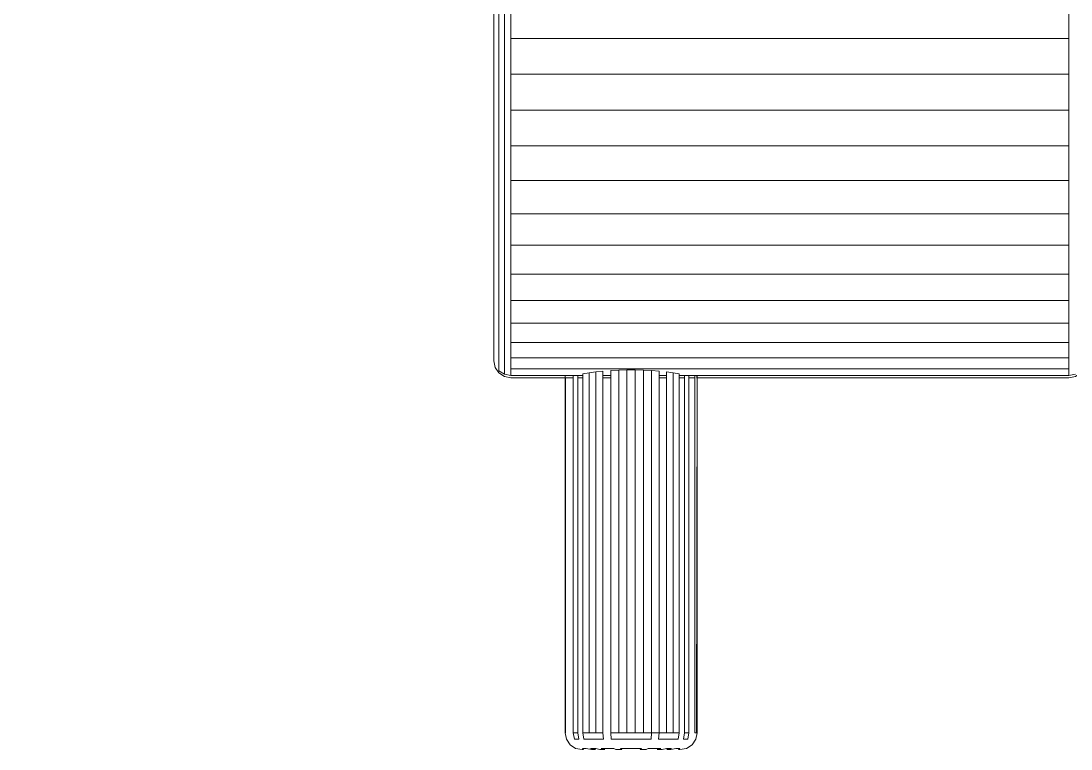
# Model space of a CAD drawing. Header units: centimetres. Extents: x -48696 to 156237, y -5617 to 29024.
# Drawn here: x -13122.18 to -13115.55, y 14950.55 to 14955.15 of the extents above; entities that cross this region are included whole.
import ezdxf

# ---------------------------------------------------------------- set-up
doc = ezdxf.new("R2010")
doc.units = ezdxf.units.CM
doc.layers.add('Moveis', color=1, linetype='Continuous', lineweight=9)
doc.layers.add('Parede Baixa', color=5, linetype='Continuous', lineweight=50)
doc.layers.add('Piso', color=55, linetype='Continuous')

# ---------------------------------------------------------------- blocks, each defined once
blk = doc.blocks.new('o')
at = {"layer": 'Moveis'}
for p, q in [((12558.3986, 3252.9781), (12558.3986, 3256.1577)), ((12558.3368, 3255.0878), (12558.3368, 3254.8831)), ((12558.3693, 3255.081), (12558.3693, 3254.8791)), ((12558.3368, 3254.8831), (12558.3368, 3254.6735)), ((12558.3693, 3254.8791), (12558.3693, 3254.6721)), ((12558.3368, 3254.6735), (12558.3368, 3254.4622)), ((12558.3693, 3254.6721), (12558.3693, 3254.4636)), ((12558.3368, 3254.4622), (12558.3368, 3254.2526)), ((12558.3693, 3254.4636), (12558.3693, 3254.2567)), ((12558.3368, 3254.2526), (12558.3368, 3254.048)), ((12558.3693, 3254.2567), (12558.3693, 3254.0547)), ((12558.3368, 3254.048), (12558.3368, 3253.8516)), ((12558.3693, 3254.0547), (12558.3693, 3253.8608)), ((12558.3693, 3253.8608), (12558.3693, 3253.6781)), ((12558.3368, 3253.8516), (12558.3368, 3253.6664)), ((12558.3368, 3253.6664), (12558.3368, 3253.4955)), ((12558.3693, 3253.6781), (12558.3693, 3253.5093)), ((12558.3368, 3253.4955), (12558.3368, 3253.3415)), ((12558.3693, 3253.5093), (12558.3693, 3253.3573)), ((12558.3693, 3253.3573), (12558.3693, 3253.2244)), ((12558.3368, 3253.3415), (12558.3368, 3253.2068)), ((12558.3368, 3253.2068), (12558.3368, 3253.0936)), ((12558.3693, 3253.2244), (12558.3693, 3253.1126)), ((12558.3693, 3253.1126), (12558.3693, 3253.0238)), ((12558.3368, 3253.0936), (12558.3368, 3253.0036)), ((12558.3368, 3253.0036), (12558.3368, 3252.9384)), ((12558.3693, 3253.0238), (12558.3693, 3252.9594)), ((12558.3368, 3252.9384), (12558.3368, 3252.8988)), ((12558.3693, 3252.9594), (12558.3693, 3252.9203)), ((12558.391, 3252.9397), (12558.3693, 3252.9072)), ((12558.3986, 3252.9781), (12558.391, 3252.9397)), ((12554.9603, 3252.8855), (12554.9986, 3252.8779)), ((12557.198, 3252.8779), (12554.9986, 3252.8779)), ((12557.198, 3252.8779), (12557.198, 3252.8912)), ((12557.198, 3250.7784), (12557.198, 3252.8779)), ((12557.2011, 3252.8779), (12557.198, 3252.8779)), ((12557.2463, 3252.8779), (12557.2103, 3252.8779)), ((12557.2725, 3252.8912), (12557.2725, 3252.8945)), ((12557.3038, 3252.8779), (12557.2725, 3252.8779)), ((12557.422, 3252.8779), (12557.3791, 3252.8779)), ((12557.7541, 3252.8779), (12557.7086, 3252.8779)), ((12557.9036, 3252.8779), (12557.8723, 3252.8779)), ((12557.9036, 3252.8912), (12557.9036, 3252.8945)), ((12557.975, 3252.8779), (12557.9298, 3252.8779)), ((12557.978, 3252.8779), (12557.978, 3252.8912)), ((12557.978, 3250.7784), (12557.978, 3252.8779)), ((12558.2986, 3252.8779), (12557.978, 3252.8779)), ((12558.3368, 3252.8855), (12558.2986, 3252.8779)), ((12558.3693, 3252.9072), (12558.3368, 3252.8855)), ((12557.2057, 3250.7402), (12557.198, 3250.7784)), ((12557.9704, 3250.7402), (12557.978, 3250.7784)), ((12557.2274, 3250.7077), (12557.2057, 3250.7402)), ((12557.2599, 3250.6861), (12557.2274, 3250.7077)), ((12557.253, 3250.7402), (12557.2787, 3250.7402)), ((12557.3005, 3250.6784), (12557.2599, 3250.6861)), ((12557.3005, 3250.6861), (12557.3226, 3250.6861)), ((12557.3093, 3250.7402), (12557.3443, 3250.7402)), ((12557.3443, 3250.7402), (12557.3832, 3250.7402)), ((12557.3488, 3250.6861), (12557.3789, 3250.6861)), ((12557.3832, 3250.7402), (12557.4252, 3250.7402)), ((12557.4122, 3250.6861), (12557.4483, 3250.6861)), ((12557.4483, 3250.6861), (12557.4866, 3250.6861)), ((12557.4699, 3250.7402), (12557.5164, 3250.7402)), ((12557.5164, 3250.7402), (12557.564, 3250.7402)), ((12557.5266, 3250.6861), (12557.5674, 3250.6861)), ((12557.564, 3250.7402), (12557.6121, 3250.7402)), ((12557.5674, 3250.6861), (12557.6087, 3250.6861)), ((12557.6087, 3250.6861), (12557.6495, 3250.6861)), ((12557.6121, 3250.7402), (12557.6597, 3250.7402)), ((12557.6597, 3250.7402), (12557.7062, 3250.7402)), ((12557.6895, 3250.6861), (12557.7278, 3250.6861)), ((12557.7278, 3250.6861), (12557.7639, 3250.6861)), ((12557.7509, 3250.7402), (12557.7929, 3250.7402)), ((12557.7929, 3250.7402), (12557.8318, 3250.7402)), ((12557.7972, 3250.6861), (12557.8273, 3250.6861)), ((12557.8318, 3250.7402), (12557.8668, 3250.7402)), ((12557.8535, 3250.6861), (12557.8756, 3250.6861)), ((12557.8779, 3250.6784), (12557.9162, 3250.6861)), ((12557.8974, 3250.7402), (12557.9231, 3250.7402)), ((12557.9162, 3250.6861), (12557.9487, 3250.7077)), ((12557.9487, 3250.7077), (12557.9704, 3250.7402))]:
    blk.add_line(p, q, dxfattribs=at)
for points, invisible_edges in [([(12561.0428, 3251.4871), (12560.9815, 3259.0995), (12560.9959, 3259.6551)], 13), ([(12561.0428, 3251.4871), (12560.9398, 3258.5819), (12560.9815, 3259.0995)], 13), ([(12561.0428, 3251.4871), (12560.8736, 3258.1378), (12560.9398, 3258.5819)], 13), ([(12561.0428, 3251.4871), (12560.7875, 3257.7974), (12560.8736, 3258.1378)], 13), ([(12561.0428, 3251.4871), (12560.7526, 3257.731), (12560.7875, 3257.7974)], 13), ([(12561.0428, 3251.4871), (12560.6872, 3257.5838), (12560.7526, 3257.731)], 13), ([(12561.0428, 3251.4871), (12560.6488, 3257.5098), (12560.6872, 3257.5838)], 13), ([(12561.0428, 3251.4871), (12560.4742, 3257.3839), (12560.5881, 3257.4603)], 13), ([(12561.0428, 3251.4871), (12560.5881, 3257.4603), (12560.6488, 3257.5098)], 13), ([(12560.0237, 3250.4681), (12558.5531, 3257.3604), (12559.131, 3257.3391)], 13), ([(12560.0237, 3250.4681), (12558.5531, 3257.3604), (12559.131, 3257.3391)], 13), ([(12560.0237, 3250.4681), (12558.5531, 3257.3604), (12559.131, 3257.3391)], 13), ([(12560.0237, 3250.4681), (12558.5531, 3257.3604), (12559.131, 3257.3391)], 13), ([(12560.0237, 3250.4681), (12558.5531, 3257.3604), (12559.131, 3257.3391)], 13), ([(12560.0237, 3250.4681), (12559.131, 3257.3391), (12559.1797, 3257.3675)], 13), ([(12560.0237, 3250.4681), (12559.131, 3257.3391), (12559.1797, 3257.3675)], 13), ([(12560.0237, 3250.4681), (12559.131, 3257.3391), (12559.1797, 3257.3675)], 13), ([(12560.0237, 3250.4681), (12559.131, 3257.3391), (12559.1797, 3257.3675)], 13), ([(12560.0237, 3250.4681), (12559.131, 3257.3391), (12559.1797, 3257.3675)], 13), ([(12560.0237, 3250.4681), (12559.1797, 3257.3675), (12559.182, 3257.3659)], 13), ([(12560.0237, 3250.4681), (12559.1797, 3257.3675), (12559.182, 3257.3659)], 13), ([(12560.0237, 3250.4681), (12559.1797, 3257.3675), (12559.182, 3257.3659)], 13), ([(12560.0237, 3250.4681), (12559.1797, 3257.3675), (12559.182, 3257.3659)], 13), ([(12560.0237, 3250.4681), (12559.1797, 3257.3675), (12559.182, 3257.3659)], 13), ([(12561.0428, 3251.4871), (12560.3996, 3257.3659), (12560.4742, 3257.3839)], 13), ([(12558.3693, 3255.081), (12558.391, 3256.196), (12558.3693, 3254.8791)], 3), ([(12558.3693, 3253.5093), (12558.391, 3256.196), (12558.3693, 3253.3573)], 3), ([(12558.391, 3252.9397), (12558.391, 3256.196), (12558.3986, 3252.9781)], 3), ([(12558.3986, 3252.9781), (12558.391, 3256.196), (12558.3986, 3256.1577)], 1), ([(12560.0237, 3250.4681), (12558.3986, 3252.9781), (12558.3986, 3256.1577)], 13), ([(12560.0237, 3250.4681), (12558.3986, 3252.9781), (12558.3986, 3256.1577)], 13), ([(12560.0237, 3250.4681), (12558.3986, 3252.9781), (12558.3986, 3256.1577)], 13), ([(12560.0237, 3250.4681), (12558.3986, 3252.9781), (12558.3986, 3256.1577)], 13), ([(12560.0237, 3250.4681), (12558.3986, 3252.9781), (12558.3986, 3256.1577)], 13), ([(12558.2986, 3255.0901), (12554.9986, 3254.8846), (12554.9986, 3255.0901)], 1), ([(12554.9986, 3254.8846), (12558.2986, 3255.0901), (12558.2986, 3254.8846)], 1), ([(12558.2986, 3254.8846), (12554.9986, 3254.674), (12554.9986, 3254.8846)], 1), ([(12554.9986, 3254.674), (12558.2986, 3254.8846), (12558.2986, 3254.674)], 1), ([(12558.3693, 3254.8791), (12558.3693, 3254.4636), (12558.3693, 3254.6721)], 1), ([(12558.3693, 3254.4636), (12558.3693, 3254.8791), (12558.3693, 3254.2567)], 3), ([(12558.2986, 3254.674), (12554.9986, 3254.4618), (12554.9986, 3254.674)], 1), ([(12554.9986, 3254.4618), (12558.2986, 3254.674), (12558.2986, 3254.4618)], 1), ([(12558.2986, 3254.4618), (12554.9986, 3254.2512), (12554.9986, 3254.4618)], 1), ([(12554.9986, 3254.2512), (12558.2986, 3254.4618), (12558.2986, 3254.2512)], 1), ([(12558.2986, 3254.2512), (12554.9986, 3254.0456), (12554.9986, 3254.2512)], 1), ([(12554.9986, 3254.0456), (12558.2986, 3254.2512), (12558.2986, 3254.0456)], 1), ([(12558.3693, 3253.8608), (12558.3693, 3254.0547), (12558.3693, 3254.2567)], 12), ([(12558.2986, 3254.0456), (12554.9986, 3253.8483), (12554.9986, 3254.0456)], 1), ([(12554.9986, 3253.8483), (12558.2986, 3254.0456), (12558.2986, 3253.8483)], 1), ([(12558.3693, 3253.5093), (12558.3693, 3253.6781), (12558.3693, 3253.8608)], 12), ([(12554.9986, 3253.8483), (12558.2986, 3253.6623), (12554.9986, 3253.6623)], 1), ([(12558.2986, 3253.6623), (12554.9986, 3253.8483), (12558.2986, 3253.8483)], 1), ([(12558.2986, 3253.6623), (12554.9986, 3253.4906), (12554.9986, 3253.6623)], 1), ([(12554.9986, 3253.4906), (12558.2986, 3253.6623), (12558.2986, 3253.4906)], 1), ([(12558.2986, 3253.4906), (12554.9986, 3253.3359), (12554.9986, 3253.4906)], 1), ([(12554.9986, 3253.3359), (12558.2986, 3253.4906), (12558.2986, 3253.3359)], 1), ([(12558.391, 3252.9397), (12558.3693, 3253.2244), (12558.3693, 3253.3573)], 13), ([(12554.9986, 3253.3359), (12558.2986, 3253.2006), (12554.9986, 3253.2006)], 1), ([(12558.2986, 3253.2006), (12554.9986, 3253.3359), (12558.2986, 3253.3359)], 1), ([(12558.2986, 3253.2006), (12554.9986, 3253.0869), (12554.9986, 3253.2006)], 1), ([(12554.9986, 3253.0869), (12558.2986, 3253.2006), (12558.2986, 3253.0869)], 1), ([(12558.3693, 3253.2244), (12558.3693, 3253.0238), (12558.3693, 3253.1126)], 1), ([(12558.3693, 3252.9072), (12558.3693, 3253.2244), (12558.391, 3252.9397)], 3), ([(12558.2986, 3253.0869), (12554.9986, 3252.9966), (12554.9986, 3253.0869)], 1), ([(12554.9986, 3252.9966), (12558.2986, 3253.0869), (12558.2986, 3252.9966)], 1), ([(12557.2274, 3250.7077), (12554.0735, 3252.7536), (12554.1435, 3253.0279)], 13), ([(12557.2274, 3250.7077), (12554.0735, 3252.7536), (12554.1435, 3253.0279)], 13), ([(12557.2274, 3250.7077), (12554.0735, 3252.7536), (12554.1435, 3253.0279)], 13), ([(12557.2274, 3250.7077), (12554.0735, 3252.7536), (12554.1435, 3253.0279)], 13), ([(12557.2274, 3250.7077), (12554.0735, 3252.7536), (12554.1435, 3253.0279)], 13), ([(12557.2274, 3250.7077), (12554.1435, 3253.0279), (12554.1445, 3253.0318)], 13), ([(12557.2274, 3250.7077), (12554.1435, 3253.0279), (12554.1445, 3253.0318)], 13), ([(12557.2274, 3250.7077), (12554.1435, 3253.0279), (12554.1445, 3253.0318)], 13), ([(12557.2274, 3250.7077), (12554.1435, 3253.0279), (12554.1445, 3253.0318)], 13), ([(12557.2274, 3250.7077), (12554.1435, 3253.0279), (12554.1445, 3253.0318)], 13), ([(12558.2986, 3252.9966), (12554.9986, 3252.931), (12554.9986, 3252.9966)], 1), ([(12554.9986, 3252.931), (12558.2986, 3252.9966), (12558.2986, 3252.931)], 1), ([(12558.3693, 3252.9203), (12558.3693, 3252.9594), (12558.3693, 3253.0238)], 12), ([(12554.9986, 3252.931), (12557.5636, 3252.925), (12554.9986, 3252.8912)], 3), ([(12557.5636, 3252.925), (12554.9986, 3252.931), (12558.2986, 3252.931)], 13), ([(12554.9986, 3252.8912), (12557.5636, 3252.925), (12557.515, 3252.9239)], 13), ([(12554.9986, 3252.8912), (12557.515, 3252.9239), (12557.4675, 3252.9216)], 13), ([(12554.9986, 3252.8912), (12557.4675, 3252.9216), (12557.422, 3252.9181)], 13), ([(12557.4675, 3252.9216), (12557.422, 3252.8912), (12557.422, 3252.9181)], 1), ([(12557.422, 3252.8912), (12557.4675, 3252.9216), (12557.422, 3252.8779)], 3), ([(12557.422, 3252.8779), (12557.4675, 3252.9216), (12557.422, 3250.7784)], 3), ([(12557.422, 3250.7784), (12557.4675, 3252.9216), (12557.4675, 3250.7784)], 1), ([(12557.515, 3252.9239), (12557.4675, 3250.7784), (12557.4675, 3252.9216)], 1), ([(12557.4675, 3250.7784), (12557.515, 3252.9239), (12557.515, 3250.7784)], 1), ([(12557.5636, 3252.925), (12557.515, 3250.7784), (12557.515, 3252.9239)], 1), ([(12557.515, 3250.7784), (12557.5636, 3252.925), (12557.5636, 3250.7784)], 1), ([(12557.5636, 3252.925), (12558.2986, 3252.931), (12557.6125, 3252.925)], 3), ([(12557.6125, 3252.925), (12557.5636, 3250.7784), (12557.5636, 3252.925)], 1), ([(12557.5636, 3250.7784), (12557.6125, 3252.925), (12557.6125, 3250.7784)], 1), ([(12557.6125, 3252.925), (12558.2986, 3252.931), (12557.6611, 3252.9239)], 3), ([(12557.6611, 3252.9239), (12557.6125, 3250.7784), (12557.6125, 3252.925)], 1), ([(12557.6125, 3250.7784), (12557.6611, 3252.9239), (12557.6611, 3250.7784)], 1), ([(12557.6611, 3252.9239), (12558.2986, 3252.931), (12557.7086, 3252.9216)], 3), ([(12557.6611, 3252.9239), (12557.7086, 3250.7784), (12557.6611, 3250.7784)], 1), ([(12557.7086, 3250.7784), (12557.6611, 3252.9239), (12557.7086, 3252.9216)], 13), ([(12557.7086, 3250.7784), (12557.7086, 3252.9216), (12557.7086, 3252.8912)], 13), ([(12557.7086, 3252.9216), (12557.7541, 3252.9181), (12557.7086, 3252.8912)], 3), ([(12557.7541, 3252.9181), (12558.2986, 3252.931), (12557.797, 3252.9136)], 3), ([(12557.797, 3252.9136), (12558.2986, 3252.931), (12557.8366, 3252.9081)], 3), ([(12557.8366, 3252.9081), (12558.2986, 3252.931), (12557.8723, 3252.9017)], 3), ([(12557.8723, 3252.9017), (12558.2986, 3252.931), (12557.8723, 3252.8912)], 3), ([(12557.8723, 3252.8912), (12558.2986, 3252.931), (12557.9036, 3252.8912)], 3), ([(12557.9036, 3252.8912), (12558.2986, 3252.931), (12557.9298, 3252.8912)], 3), ([(12557.9298, 3252.8912), (12558.2986, 3252.931), (12557.975, 3252.8912)], 3), ([(12557.975, 3252.8912), (12558.2986, 3252.931), (12557.978, 3252.8912)], 3), ([(12557.978, 3252.8912), (12558.2986, 3252.931), (12558.2986, 3252.8912)], 1), ([(12560.0237, 3250.4681), (12558.3693, 3252.9072), (12558.391, 3252.9397)], 13), ([(12560.0237, 3250.4681), (12558.3693, 3252.9072), (12558.391, 3252.9397)], 13), ([(12560.0237, 3250.4681), (12558.3693, 3252.9072), (12558.391, 3252.9397)], 13), ([(12560.0237, 3250.4681), (12558.3693, 3252.9072), (12558.391, 3252.9397)], 13), ([(12560.0237, 3250.4681), (12558.3693, 3252.9072), (12558.391, 3252.9397)], 13), ([(12560.0237, 3250.4681), (12558.391, 3252.9397), (12558.3986, 3252.9781)], 13), ([(12560.0237, 3250.4681), (12558.391, 3252.9397), (12558.3986, 3252.9781)], 13), ([(12560.0237, 3250.4681), (12558.391, 3252.9397), (12558.3986, 3252.9781)], 13), ([(12560.0237, 3250.4681), (12558.391, 3252.9397), (12558.3986, 3252.9781)], 13), ([(12560.0237, 3250.4681), (12558.391, 3252.9397), (12558.3986, 3252.9781)], 13), ([(12557.2274, 3250.7077), (12554.9279, 3252.9072), (12554.9603, 3252.8855)], 13), ([(12557.2274, 3250.7077), (12554.9279, 3252.9072), (12554.9603, 3252.8855)], 13), ([(12557.2274, 3250.7077), (12554.9279, 3252.9072), (12554.9603, 3252.8855)], 13), ([(12557.2274, 3250.7077), (12554.9279, 3252.9072), (12554.9603, 3252.8855)], 13), ([(12557.2274, 3250.7077), (12554.9279, 3252.9072), (12554.9603, 3252.8855)], 13), ([(12554.9603, 3252.8855), (12554.9603, 3252.8988), (12554.9986, 3252.8779)], 3), ([(12554.9986, 3252.8779), (12554.9603, 3252.8988), (12554.9986, 3252.8912)], 13), ([(12557.2274, 3250.7077), (12554.9603, 3252.8855), (12554.9986, 3252.8779)], 13), ([(12557.2274, 3250.7077), (12554.9603, 3252.8855), (12554.9986, 3252.8779)], 13), ([(12557.2274, 3250.7077), (12554.9603, 3252.8855), (12554.9986, 3252.8779)], 13), ([(12557.2274, 3250.7077), (12554.9603, 3252.8855), (12554.9986, 3252.8779)], 13), ([(12557.2274, 3250.7077), (12554.9603, 3252.8855), (12554.9986, 3252.8779)], 13), ([(12554.9986, 3252.8912), (12557.3791, 3252.9136), (12557.198, 3252.8912)], 3), ([(12554.9986, 3252.8779), (12554.9986, 3252.8912), (12557.198, 3252.8912)], 13), ([(12554.9986, 3252.8779), (12557.198, 3252.8912), (12557.198, 3252.8779)], 1), ([(12557.2274, 3250.7077), (12554.9986, 3252.8779), (12557.2057, 3250.7402)], 3), ([(12557.2057, 3250.7402), (12554.9986, 3252.8779), (12557.198, 3250.7784)], 3), ([(12557.198, 3250.7784), (12554.9986, 3252.8779), (12557.198, 3252.8779)], 1), ([(12557.2274, 3250.7077), (12554.9986, 3252.8779), (12557.2057, 3250.7402)], 3), ([(12557.2057, 3250.7402), (12554.9986, 3252.8779), (12557.198, 3250.7784)], 3), ([(12557.198, 3250.7784), (12554.9986, 3252.8779), (12557.198, 3252.8779)], 1), ([(12557.2274, 3250.7077), (12554.9986, 3252.8779), (12557.2057, 3250.7402)], 3), ([(12557.2057, 3250.7402), (12554.9986, 3252.8779), (12557.198, 3250.7784)], 3), ([(12557.198, 3250.7784), (12554.9986, 3252.8779), (12557.198, 3252.8779)], 1), ([(12557.2274, 3250.7077), (12554.9986, 3252.8779), (12557.2057, 3250.7402)], 3), ([(12557.2057, 3250.7402), (12554.9986, 3252.8779), (12557.198, 3250.7784)], 3), ([(12557.198, 3250.7784), (12554.9986, 3252.8779), (12557.198, 3252.8779)], 1), ([(12557.2274, 3250.7077), (12554.9986, 3252.8779), (12557.2057, 3250.7402)], 3), ([(12557.2057, 3250.7402), (12554.9986, 3252.8779), (12557.198, 3250.7784)], 3), ([(12557.198, 3250.7784), (12554.9986, 3252.8779), (12557.198, 3252.8779)], 1), ([(12557.198, 3252.8912), (12557.3791, 3252.9136), (12557.2011, 3252.8912)], 3), ([(12557.2011, 3252.8912), (12557.2011, 3250.7784), (12557.198, 3252.8779)], 1), ([(12557.2011, 3250.7784), (12557.198, 3250.7784), (12557.198, 3252.8779)], 1), ([(12557.2011, 3252.8912), (12557.3791, 3252.9136), (12557.2103, 3252.8912)], 3), ([(12557.2011, 3250.7784), (12557.2011, 3252.8912), (12557.2103, 3252.8912)], 13), ([(12557.2011, 3250.7784), (12557.2103, 3252.8912), (12557.2103, 3250.7784)], 3), ([(12557.2103, 3252.8912), (12557.3791, 3252.9136), (12557.3395, 3252.9081)], 13), ([(12557.2103, 3252.8912), (12557.3395, 3252.9081), (12557.3038, 3252.9017)], 13), ([(12557.2103, 3252.8912), (12557.3038, 3252.9017), (12557.2463, 3252.8912)], 3), ([(12557.2103, 3250.7784), (12557.2103, 3252.8912), (12557.2103, 3252.8779)], 1), ([(12557.2463, 3252.8779), (12557.2103, 3250.7784), (12557.2103, 3252.8779)], 1), ([(12557.2274, 3250.7077), (12557.2463, 3252.8779), (12557.2463, 3250.7784)], 13), ([(12557.2463, 3252.8912), (12557.3038, 3252.9017), (12557.2725, 3252.8912)], 3), ([(12557.2725, 3252.8912), (12557.2463, 3252.8779), (12557.2463, 3252.8912)], 1), ([(12557.2463, 3252.8779), (12557.2725, 3252.8912), (12557.2463, 3250.7784)], 3), ([(12557.2463, 3250.7784), (12557.2725, 3252.8912), (12557.2725, 3250.7784)], 3), ([(12557.3038, 3252.8912), (12557.2725, 3252.8912), (12557.3038, 3252.9017)], 2), ([(12557.2725, 3250.7784), (12557.2725, 3252.8912), (12557.2725, 3252.8779)], 1), ([(12557.3038, 3252.8779), (12557.2725, 3250.7784), (12557.2725, 3252.8779)], 1), ([(12557.2725, 3250.7784), (12557.3038, 3252.8779), (12557.2787, 3250.7402)], 3), ([(12557.3005, 3250.6861), (12557.3038, 3252.8779), (12557.3038, 3250.7784)], 13), ([(12557.3395, 3252.9081), (12557.3038, 3252.8912), (12557.3038, 3252.9017)], 1), ([(12557.3038, 3252.8912), (12557.3395, 3252.9081), (12557.3038, 3252.8779)], 3), ([(12557.3038, 3252.8779), (12557.3395, 3252.9081), (12557.3038, 3250.7784)], 3), ([(12557.3038, 3250.7784), (12557.3395, 3252.9081), (12557.3395, 3250.7784)], 1), ([(12557.3791, 3252.9136), (12557.3395, 3250.7784), (12557.3395, 3252.9081)], 1), ([(12557.3395, 3250.7784), (12557.3791, 3252.9136), (12557.3791, 3250.7784)], 3), ([(12557.3791, 3252.9136), (12557.422, 3252.9181), (12557.3791, 3252.8912)], 3), ([(12557.422, 3252.8912), (12557.3791, 3252.8912), (12557.422, 3252.9181)], 2), ([(12557.3791, 3250.7784), (12557.3791, 3252.9136), (12557.3791, 3252.8912)], 13), ([(12557.3791, 3250.7784), (12557.3791, 3252.8912), (12557.3791, 3252.8779)], 1), ([(12557.422, 3252.8779), (12557.3791, 3250.7784), (12557.3791, 3252.8779)], 1), ([(12557.3791, 3250.7784), (12557.422, 3252.8779), (12557.422, 3250.7784)], 1), ([(12557.7541, 3252.8912), (12557.7086, 3252.8912), (12557.7541, 3252.9181)], 2), ([(12557.7086, 3250.7784), (12557.7086, 3252.8912), (12557.7086, 3252.8779)], 1), ([(12557.7541, 3252.8779), (12557.7086, 3250.7784), (12557.7086, 3252.8779)], 1), ([(12557.7509, 3250.7402), (12557.7541, 3252.8779), (12557.7541, 3250.7784)], 1), ([(12557.797, 3252.9136), (12557.7541, 3252.8912), (12557.7541, 3252.9181)], 1), ([(12557.7541, 3252.8912), (12557.797, 3252.9136), (12557.7541, 3252.8779)], 3), ([(12557.7541, 3252.8779), (12557.797, 3252.9136), (12557.7541, 3250.7784)], 3), ([(12557.7541, 3250.7784), (12557.797, 3252.9136), (12557.797, 3250.7784)], 1), ([(12557.8366, 3252.9081), (12557.797, 3250.7784), (12557.797, 3252.9136)], 1), ([(12557.797, 3250.7784), (12557.8366, 3252.9081), (12557.8366, 3250.7784)], 1), ([(12557.8723, 3252.9017), (12557.8366, 3250.7784), (12557.8366, 3252.9081)], 1), ([(12557.8366, 3250.7784), (12557.8723, 3252.9017), (12557.8723, 3250.7784)], 3), ([(12557.8723, 3250.7784), (12557.8723, 3252.9017), (12557.8723, 3252.8912)], 13), ([(12557.8723, 3250.7784), (12557.8723, 3252.8912), (12557.8723, 3252.8779)], 1), ([(12557.9036, 3252.8779), (12557.8723, 3250.7784), (12557.8723, 3252.8779)], 1), ([(12557.8974, 3250.7402), (12557.9036, 3252.8779), (12557.9036, 3250.7784)], 1), ([(12557.9298, 3252.8912), (12557.9036, 3252.8779), (12557.9036, 3252.8912)], 1), ([(12557.9036, 3252.8779), (12557.9298, 3252.8912), (12557.9036, 3250.7784)], 3), ([(12557.9036, 3250.7784), (12557.9298, 3252.8912), (12557.9298, 3250.7784)], 3), ([(12557.9298, 3250.7784), (12557.9298, 3252.8912), (12557.9298, 3252.8779)], 1), ([(12557.9487, 3250.7077), (12557.9298, 3250.7784), (12557.9298, 3252.8779)], 13), ([(12557.9487, 3250.7077), (12557.9298, 3252.8779), (12557.975, 3252.8779)], 13), ([(12557.9487, 3250.7077), (12557.975, 3252.8779), (12557.9704, 3250.7402)], 3), ([(12557.9704, 3250.7402), (12557.975, 3252.8779), (12557.975, 3250.7784)], 13), ([(12558.2986, 3252.8912), (12557.978, 3252.8779), (12557.978, 3252.8912)], 1), ([(12557.978, 3252.8779), (12558.2986, 3252.8912), (12558.2986, 3252.8779)], 3), ([(12558.2986, 3252.8779), (12557.978, 3250.7784), (12557.978, 3252.8779)], 1), ([(12558.2986, 3252.8779), (12557.978, 3250.7784), (12557.978, 3252.8779)], 1), ([(12558.2986, 3252.8779), (12557.978, 3250.7784), (12557.978, 3252.8779)], 1), ([(12558.2986, 3252.8779), (12557.978, 3250.7784), (12557.978, 3252.8779)], 1), ([(12558.2986, 3252.8779), (12557.978, 3250.7784), (12557.978, 3252.8779)], 1), ([(12558.2986, 3252.8779), (12558.2986, 3252.8912), (12558.3368, 3252.8988)], 13), ([(12558.2986, 3252.8779), (12558.3368, 3252.8988), (12558.3368, 3252.8855)], 3), ([(12560.0237, 3250.4681), (12558.2986, 3252.8779), (12558.3368, 3252.8855)], 13), ([(12560.0237, 3250.4681), (12558.2986, 3252.8779), (12558.3368, 3252.8855)], 13), ([(12560.0237, 3250.4681), (12558.2986, 3252.8779), (12558.3368, 3252.8855)], 13), ([(12560.0237, 3250.4681), (12558.2986, 3252.8779), (12558.3368, 3252.8855)], 13), ([(12560.0237, 3250.4681), (12558.2986, 3252.8779), (12558.3368, 3252.8855)], 13), ([(12558.3368, 3252.8855), (12558.3368, 3252.8988), (12558.3693, 3252.9203)], 13), ([(12558.3368, 3252.8855), (12558.3693, 3252.9203), (12558.3693, 3252.9072)], 3), ([(12560.0237, 3250.4681), (12558.3368, 3252.8855), (12558.3693, 3252.9072)], 13), ([(12560.0237, 3250.4681), (12558.3368, 3252.8855), (12558.3693, 3252.9072)], 13), ([(12560.0237, 3250.4681), (12558.3368, 3252.8855), (12558.3693, 3252.9072)], 13), ([(12560.0237, 3250.4681), (12558.3368, 3252.8855), (12558.3693, 3252.9072)], 13), ([(12560.0237, 3250.4681), (12558.3368, 3252.8855), (12558.3693, 3252.9072)], 13), ([(12557.2599, 3250.6861), (12553.9478, 3252.2607), (12554.0735, 3252.7536)], 13), ([(12557.2599, 3250.6861), (12553.9478, 3252.2607), (12554.0735, 3252.7536)], 13), ([(12557.2599, 3250.6861), (12553.9478, 3252.2607), (12554.0735, 3252.7536)], 13), ([(12557.2599, 3250.6861), (12553.9478, 3252.2607), (12554.0735, 3252.7536)], 13), ([(12557.2599, 3250.6861), (12553.9478, 3252.2607), (12554.0735, 3252.7536)], 13), ([(12557.2599, 3250.6861), (12554.0735, 3252.7536), (12557.2274, 3250.7077)], 3), ([(12557.2599, 3250.6861), (12554.0735, 3252.7536), (12557.2274, 3250.7077)], 3), ([(12557.2599, 3250.6861), (12554.0735, 3252.7536), (12557.2274, 3250.7077)], 3), ([(12557.2599, 3250.6861), (12554.0735, 3252.7536), (12557.2274, 3250.7077)], 3), ([(12557.2599, 3250.6861), (12554.0735, 3252.7536), (12557.2274, 3250.7077)], 3), ([(12557.2599, 3250.6861), (12553.9049, 3252.0925), (12553.9478, 3252.2607)], 13), ([(12557.2599, 3250.6861), (12553.9049, 3252.0925), (12553.9478, 3252.2607)], 13), ([(12557.2599, 3250.6861), (12553.9049, 3252.0925), (12553.9478, 3252.2607)], 13), ([(12557.2599, 3250.6861), (12553.9049, 3252.0925), (12553.9478, 3252.2607)], 13), ([(12557.2599, 3250.6861), (12553.9049, 3252.0925), (12553.9478, 3252.2607)], 13), ([(12557.2599, 3250.6861), (12553.8561, 3251.9703), (12553.9049, 3252.0925)], 13), ([(12557.2599, 3250.6861), (12553.8561, 3251.9703), (12553.9049, 3252.0925)], 13), ([(12557.2599, 3250.6861), (12553.8561, 3251.9703), (12553.9049, 3252.0925)], 13), ([(12557.2599, 3250.6861), (12553.8561, 3251.9703), (12553.9049, 3252.0925)], 13), ([(12557.2599, 3250.6861), (12553.8561, 3251.9703), (12553.9049, 3252.0925)], 13), ([(12557.2599, 3250.6861), (12552.103, 3251.9955), (12552.1413, 3251.9879)], 13), ([(12557.2599, 3250.6861), (12552.103, 3251.9955), (12552.1413, 3251.9879)], 13), ([(12557.2599, 3250.6861), (12552.103, 3251.9955), (12552.1413, 3251.9879)], 13), ([(12557.2599, 3250.6861), (12552.103, 3251.9955), (12552.1413, 3251.9879)], 13), ([(12557.2599, 3250.6861), (12552.103, 3251.9955), (12552.1413, 3251.9879)], 13), ([(12557.2599, 3250.6861), (12553.7776, 3251.8647), (12553.8561, 3251.9703)], 13), ([(12557.2599, 3250.6861), (12553.7776, 3251.8647), (12553.8561, 3251.9703)], 13), ([(12557.2599, 3250.6861), (12553.7776, 3251.8647), (12553.8561, 3251.9703)], 13), ([(12557.2599, 3250.6861), (12553.7776, 3251.8647), (12553.8561, 3251.9703)], 13), ([(12557.2599, 3250.6861), (12553.7776, 3251.8647), (12553.8561, 3251.9703)], 13), ([(12557.2599, 3250.6861), (12553.6748, 3251.7832), (12553.7776, 3251.8647)], 13), ([(12557.2599, 3250.6861), (12553.6748, 3251.7832), (12553.7776, 3251.8647)], 13), ([(12557.2599, 3250.6861), (12553.6748, 3251.7832), (12553.7776, 3251.8647)], 13), ([(12557.2599, 3250.6861), (12553.6748, 3251.7832), (12553.7776, 3251.8647)], 13), ([(12557.2599, 3250.6861), (12553.6748, 3251.7832), (12553.7776, 3251.8647)], 13), ([(12557.2599, 3250.6861), (12553.5547, 3251.7311), (12553.6748, 3251.7832)], 13), ([(12557.2599, 3250.6861), (12553.5547, 3251.7311), (12553.6748, 3251.7832)], 13), ([(12557.2599, 3250.6861), (12553.5547, 3251.7311), (12553.6748, 3251.7832)], 13), ([(12557.2599, 3250.6861), (12553.5547, 3251.7311), (12553.6748, 3251.7832)], 13), ([(12557.2599, 3250.6861), (12553.5547, 3251.7311), (12553.6748, 3251.7832)], 13), ([(12557.2599, 3250.6861), (12553.2957, 3251.7275), (12553.4254, 3251.7121)], 13), ([(12557.2599, 3250.6861), (12553.2957, 3251.7275), (12553.4254, 3251.7121)], 13), ([(12557.2599, 3250.6861), (12553.2957, 3251.7275), (12553.4254, 3251.7121)], 13), ([(12557.2599, 3250.6861), (12553.2957, 3251.7275), (12553.4254, 3251.7121)], 13), ([(12557.2599, 3250.6861), (12553.2957, 3251.7275), (12553.4254, 3251.7121)], 13), ([(12557.2599, 3250.6861), (12553.4254, 3251.7121), (12553.5547, 3251.7311)], 13), ([(12557.2599, 3250.6861), (12553.4254, 3251.7121), (12553.5547, 3251.7311)], 13), ([(12557.2599, 3250.6861), (12553.4254, 3251.7121), (12553.5547, 3251.7311)], 13), ([(12557.2599, 3250.6861), (12553.4254, 3251.7121), (12553.5547, 3251.7311)], 13), ([(12557.2599, 3250.6861), (12553.4254, 3251.7121), (12553.5547, 3251.7311)], 13), ([(12557.198, 3250.7784), (12557.2011, 3250.7784), (12557.2057, 3250.7402)], 3), ([(12557.2057, 3250.7402), (12557.2011, 3250.7784), (12557.2103, 3250.7784)], 13), ([(12557.2057, 3250.7402), (12557.2103, 3250.7784), (12557.2274, 3250.7077)], 3), ([(12557.2274, 3250.7077), (12557.2463, 3250.7784), (12557.2599, 3250.6861)], 3), ([(12557.2599, 3250.6861), (12557.2463, 3250.7784), (12557.253, 3250.7402)], 13), ([(12557.3005, 3250.6861), (12557.3038, 3250.7784), (12557.3093, 3250.7402)], 13), ([(12557.4675, 3250.7784), (12557.4252, 3250.7402), (12557.422, 3250.7784)], 1), ([(12557.4483, 3250.6861), (12557.4675, 3250.7784), (12557.4699, 3250.7402)], 13), ([(12557.7278, 3250.6861), (12557.7062, 3250.7402), (12557.7086, 3250.7784)], 13), ([(12557.8756, 3250.6861), (12557.8668, 3250.7402), (12557.8723, 3250.7784)], 13), ([(12557.9487, 3250.7077), (12557.9231, 3250.7402), (12557.9298, 3250.7784)], 13), ([(12586.1237, 3245.9681), (12557.9704, 3250.7402), (12557.978, 3250.7784)], 13), ([(12586.1237, 3245.9681), (12557.9704, 3250.7402), (12557.978, 3250.7784)], 13), ([(12586.1237, 3245.9681), (12557.9704, 3250.7402), (12557.978, 3250.7784)], 13), ([(12586.1237, 3245.9681), (12557.9704, 3250.7402), (12557.978, 3250.7784)], 13), ([(12586.1237, 3245.9681), (12557.9704, 3250.7402), (12557.978, 3250.7784)], 13), ([(12557.9704, 3250.7402), (12557.975, 3250.7784), (12557.978, 3250.7784)], 1), ([(12552.0237, 3245.9681), (12557.2599, 3250.6861), (12557.3005, 3250.6784)], 13), ([(12552.0237, 3245.9681), (12557.2599, 3250.6861), (12557.3005, 3250.6784)], 13), ([(12552.0237, 3245.9681), (12557.2599, 3250.6861), (12557.3005, 3250.6784)], 13), ([(12552.0237, 3245.9681), (12557.2599, 3250.6861), (12557.3005, 3250.6784)], 13), ([(12552.0237, 3245.9681), (12557.2599, 3250.6861), (12557.3005, 3250.6784)], 13), ([(12557.2599, 3250.6861), (12557.253, 3250.7402), (12557.2787, 3250.7402)], 13), ([(12557.2599, 3250.6861), (12557.2787, 3250.7402), (12557.3005, 3250.6784)], 3), ([(12557.3005, 3250.6861), (12557.3093, 3250.7402), (12557.3226, 3250.6861)], 3), ([(12557.3005, 3250.6784), (12557.3005, 3250.6861), (12557.3074, 3250.6784)], 1), ([(12557.3226, 3250.6861), (12557.3093, 3250.7402), (12557.3443, 3250.7402)], 13), ([(12557.3226, 3250.6861), (12557.3488, 3250.6861), (12557.3536, 3250.6784)], 3), ([(12557.3832, 3250.7402), (12557.3488, 3250.6861), (12557.3443, 3250.7402)], 3), ([(12557.3488, 3250.6861), (12557.3832, 3250.7402), (12557.3789, 3250.6861)], 3), ([(12557.3536, 3250.6784), (12557.3488, 3250.6861), (12557.3768, 3250.6784)], 1), ([(12557.3789, 3250.6861), (12557.3832, 3250.7402), (12557.4033, 3250.6784)], 3), ([(12557.4033, 3250.6784), (12557.3832, 3250.7402), (12557.4252, 3250.7402)], 13), ([(12557.4328, 3250.6784), (12557.4033, 3250.6784), (12557.4122, 3250.6861)], 2), ([(12557.4122, 3250.6861), (12557.4252, 3250.7402), (12557.4483, 3250.6861)], 3), ([(12557.4483, 3250.6861), (12557.4699, 3250.7402), (12557.4866, 3250.6861)], 3), ([(12557.4866, 3250.6861), (12557.4699, 3250.7402), (12557.5164, 3250.7402)], 13), ([(12557.4866, 3250.6861), (12557.5164, 3250.7402), (12557.4985, 3250.6784)], 3), ([(12557.4985, 3250.6784), (12557.5266, 3250.6861), (12557.5337, 3250.6784)], 1), ([(12557.564, 3250.7402), (12557.5266, 3250.6861), (12557.5164, 3250.7402)], 3), ([(12557.5266, 3250.6861), (12557.564, 3250.7402), (12557.5674, 3250.6861)], 3), ([(12557.5674, 3250.6861), (12557.564, 3250.7402), (12557.6121, 3250.7402)], 13), ([(12557.5674, 3250.6861), (12557.6121, 3250.7402), (12557.6087, 3250.6861)], 3), ([(12557.6087, 3250.6861), (12557.6121, 3250.7402), (12557.6495, 3250.6861)], 3), ([(12557.6495, 3250.6861), (12557.6121, 3250.7402), (12557.6597, 3250.7402)], 13), ([(12557.6495, 3250.6861), (12557.6776, 3250.6784), (12557.6424, 3250.6784)], 1), ([(12557.6776, 3250.6784), (12557.6597, 3250.7402), (12557.7062, 3250.7402)], 13), ([(12557.6776, 3250.6784), (12557.7062, 3250.7402), (12557.6895, 3250.6861)], 3), ([(12557.6895, 3250.6861), (12557.7062, 3250.7402), (12557.7278, 3250.6861)], 3), ([(12557.7509, 3250.7402), (12557.7639, 3250.6861), (12557.7278, 3250.6861)], 13), ([(12557.7728, 3250.6784), (12557.7433, 3250.6784), (12557.7639, 3250.6861)], 12), ([(12557.7639, 3250.6861), (12557.7509, 3250.7402), (12557.7929, 3250.7402)], 13), ([(12557.7728, 3250.6784), (12557.7929, 3250.7402), (12557.7972, 3250.6861)], 3), ([(12557.7972, 3250.6861), (12557.7929, 3250.7402), (12557.8318, 3250.7402)], 13), ([(12557.7972, 3250.6861), (12557.8318, 3250.7402), (12557.8273, 3250.6861)], 3), ([(12557.8273, 3250.6861), (12557.8225, 3250.6784), (12557.7993, 3250.6784)], 1), ([(12557.8225, 3250.6784), (12557.8273, 3250.6861), (12557.8535, 3250.6861)], 3), ([(12557.8535, 3250.6861), (12557.8318, 3250.7402), (12557.8668, 3250.7402)], 13), ([(12557.8535, 3250.6861), (12557.8668, 3250.7402), (12557.8756, 3250.6861)], 3), ([(12557.8779, 3250.6784), (12557.8687, 3250.6784), (12557.8756, 3250.6861)], 12), ([(12557.8974, 3250.7402), (12557.9162, 3250.6861), (12557.8779, 3250.6784)], 13), ([(12586.1237, 3245.9681), (12557.8779, 3250.6784), (12557.9162, 3250.6861)], 13), ([(12586.1237, 3245.9681), (12557.8779, 3250.6784), (12557.9162, 3250.6861)], 13), ([(12586.1237, 3245.9681), (12557.8779, 3250.6784), (12557.9162, 3250.6861)], 13), ([(12586.1237, 3245.9681), (12557.8779, 3250.6784), (12557.9162, 3250.6861)], 13), ([(12586.1237, 3245.9681), (12557.8779, 3250.6784), (12557.9162, 3250.6861)], 13), ([(12557.9162, 3250.6861), (12557.8974, 3250.7402), (12557.9231, 3250.7402)], 13), ([(12557.9162, 3250.6861), (12557.9231, 3250.7402), (12557.9487, 3250.7077)], 3), ([(12586.1237, 3245.9681), (12557.9162, 3250.6861), (12557.9487, 3250.7077)], 13), ([(12586.1237, 3245.9681), (12557.9162, 3250.6861), (12557.9487, 3250.7077)], 13), ([(12586.1237, 3245.9681), (12557.9162, 3250.6861), (12557.9487, 3250.7077)], 13), ([(12586.1237, 3245.9681), (12557.9162, 3250.6861), (12557.9487, 3250.7077)], 13), ([(12586.1237, 3245.9681), (12557.9162, 3250.6861), (12557.9487, 3250.7077)], 13), ([(12586.1237, 3245.9681), (12557.9487, 3250.7077), (12557.9704, 3250.7402)], 13), ([(12586.1237, 3245.9681), (12557.9487, 3250.7077), (12557.9704, 3250.7402)], 13), ([(12586.1237, 3245.9681), (12557.9487, 3250.7077), (12557.9704, 3250.7402)], 13), ([(12586.1237, 3245.9681), (12557.9487, 3250.7077), (12557.9704, 3250.7402)], 13), ([(12586.1237, 3245.9681), (12557.9487, 3250.7077), (12557.9704, 3250.7402)], 13)]:
    blk.add_3dface(points, dxfattribs=dict(at, invisible_edges=invisible_edges))

msp = doc.modelspace()

# ---------------------------------------------------------------- hatches: boundary and pattern name
at = {"layer": 'Piso'}
h = msp.add_hatch(dxfattribs=at)
h.set_pattern_fill('ANSI37', color=256, scale=13.333333, angle=45)
h.set_pattern_definition([(90, (5480.73, -3367.213), (-42.33333, 2e-14), []), (180, (5480.73, -3367.213), (-2e-14, -42.33333), [])])
edge = h.paths.add_edge_path()
edge.add_line((-13112.27883, 14966.12626), (-13272.4193, 14965.99705))
edge.add_line((-13272.4193, 14965.99705), (-13272.48992, 14904.49717))
edge.add_line((-13272.48992, 14904.49717), (-13270.4618, 14904.49484))
edge.add_line((-13270.4618, 14904.49484), (-13270.47101, 14896.47077))
edge.add_line((-13270.47101, 14896.47077), (-13275.47098, 14896.50059))
edge.add_line((-13275.47098, 14896.50059), (-13275.51541, 14815.0006))
edge.add_line((-13275.51541, 14815.0006), (-13275.51598, 14814.5006))
edge.add_line((-13275.51598, 14814.5006), (-13272.51598, 14814.49715))
edge.add_line((-13272.51598, 14814.49715), (-13272.51254, 14817.49715))
edge.add_line((-13272.51254, 14817.49715), (-13200.01258, 14817.4139))
edge.add_line((-13200.01258, 14817.4139), (-13200.00857, 14820.9139))
edge.add_line((-13200.00857, 14820.9139), (-13203.02936, 14821.00084))
edge.add_line((-13203.02936, 14821.00084), (-13203.02936, 14826.64984))
edge.add_line((-13203.02936, 14826.64984), (-13195.04233, 14826.64984))
edge.add_line((-13195.04233, 14826.64984), (-13194.69722, 14826.17562))
edge.add_line((-13194.69722, 14826.17562), (-13194.69722, 14820.72743))
edge.add_line((-13194.69722, 14820.72743), (-13197.50857, 14820.91103))
edge.add_line((-13197.50857, 14820.91103), (-13197.50857, 14817.41103))
edge.add_line((-13197.50857, 14817.41103), (-13193.51254, 14817.49715))
edge.add_line((-13193.51254, 14817.49715), (-13193.51603, 14814.40644))
edge.add_line((-13193.51603, 14814.40644), (-13197.51603, 14814.41104))
edge.add_line((-13197.51603, 14814.41104), (-13197.52005, 14810.91104))
edge.add_line((-13197.52005, 14810.91104), (-13194.77861, 14810.92106))
edge.add_line((-13194.77861, 14810.92106), (-13195.0235, 14807.90817))
edge.add_line((-13195.0235, 14807.90817), (-13195.0235, 14805.27944))
edge.add_line((-13195.0235, 14805.27944), (-13202.75502, 14805.27944))
edge.add_line((-13202.75502, 14805.27944), (-13202.52349, 14807.91678))
edge.add_line((-13202.52349, 14807.91678), (-13202.52349, 14811.16128))
edge.add_line((-13202.52349, 14811.16128), (-13200.02005, 14810.91391))
edge.add_line((-13200.02005, 14810.91391), (-13200.01603, 14814.41391))
edge.add_line((-13200.01603, 14814.41391), (-13270.51598, 14814.49486))
edge.add_line((-13270.51598, 14814.49486), (-13270.52747, 14804.49486))
edge.add_line((-13270.52747, 14804.49486), (-13272.52323, 14804.49603))
edge.add_line((-13272.52323, 14804.49603), (-13272.5241, 14802.99716))
edge.add_line((-13272.5241, 14802.99716), (-13162.59795, 14802.9494))
edge.add_line((-13162.59795, 14802.9494), (-13162.55094, 14883.55448))
edge.add_line((-13162.55094, 14883.55448), (-13116.64917, 14883.55448))
edge.add_line((-13116.64917, 14883.55448), (-13116.73656, 14885.49701))
edge.add_line((-13116.73656, 14885.49701), (-13118.37128, 14886.24121))
edge.add_line((-13118.37128, 14886.24121), (-13118.1401, 14904.04512))
edge.add_line((-13118.1401, 14904.04512), (-13114.07112, 14903.99228))
edge.add_line((-13114.07112, 14903.99228), (-13115.07267, 14899.40773))
edge.add_line((-13115.07267, 14899.40773), (-13116.64917, 14887.88219))
edge.add_line((-13116.64917, 14887.88219), (-13112.4454, 14887.88219))
edge.add_line((-13112.4454, 14887.88219), (-13112.42742, 14918.7052))
edge.add_line((-13112.42742, 14918.7052), (-13116.83725, 14918.7052))
edge.add_line((-13116.83725, 14918.7052), (-13116.83725, 14920.98828))
edge.add_line((-13116.83725, 14920.98828), (-13119.78321, 14920.98828))
edge.add_line((-13119.78321, 14920.98828), (-13119.78321, 14905.57276))
edge.add_line((-13119.78321, 14905.57276), (-13171.42697, 14903.92764))
edge.add_line((-13171.42697, 14903.92764), (-13177.24846, 14909.2016))
edge.add_line((-13177.24846, 14909.2016), (-13179.00828, 14917.45056))
edge.add_line((-13179.00828, 14917.45056), (-13179.00828, 14943.27933))
edge.add_line((-13179.00828, 14943.27933), (-13165.87634, 14947.20099))
edge.add_line((-13165.87634, 14947.20099), (-13119.78321, 14944.5309))
edge.add_line((-13119.78321, 14944.5309), (-13119.78321, 14927.16173))
edge.add_line((-13119.78321, 14927.16173), (-13117.64657, 14927.25922))
edge.add_line((-13117.64657, 14927.25922), (-13117.62808, 14929.15323))
edge.add_line((-13117.62808, 14929.15323), (-13115.51654, 14929.13262))
edge.add_line((-13115.51654, 14929.13262), (-13115.49837, 14931.76168))
edge.add_line((-13115.49837, 14931.76168), (-13112.42028, 14930.96295))
edge.add_line((-13112.42028, 14930.96295), (-13112.40882, 14950.60701))
edge.add_line((-13112.40882, 14950.60701), (-13117.33909, 14950.60989))
edge.add_line((-13117.33909, 14950.60989), (-13117.33969, 14949.59005))
edge.add_line((-13117.33969, 14949.59005), (-13119.48214, 14950.17886))
edge.add_line((-13119.48214, 14950.17886), (-13122.16099, 14957.18952))
edge.add_line((-13122.16099, 14957.18952), (-13122.16099, 14964.22634))
edge.add_line((-13122.16099, 14964.22634), (-13112.40088, 14964.22064))
edge.add_line((-13112.40088, 14964.22064), (-13112.39977, 14966.12616))

# ---------------------------------------------------------------- block references
at = {"layer": 'Parede Baixa', "xscale": -1.066666666666667, "yscale": 1.066666666666667, "zscale": 1.066666666666667}
msp.add_blockref('o', (276.431, 11483.15743), dxfattribs=at)

doc.saveas('drawing.dxf')
